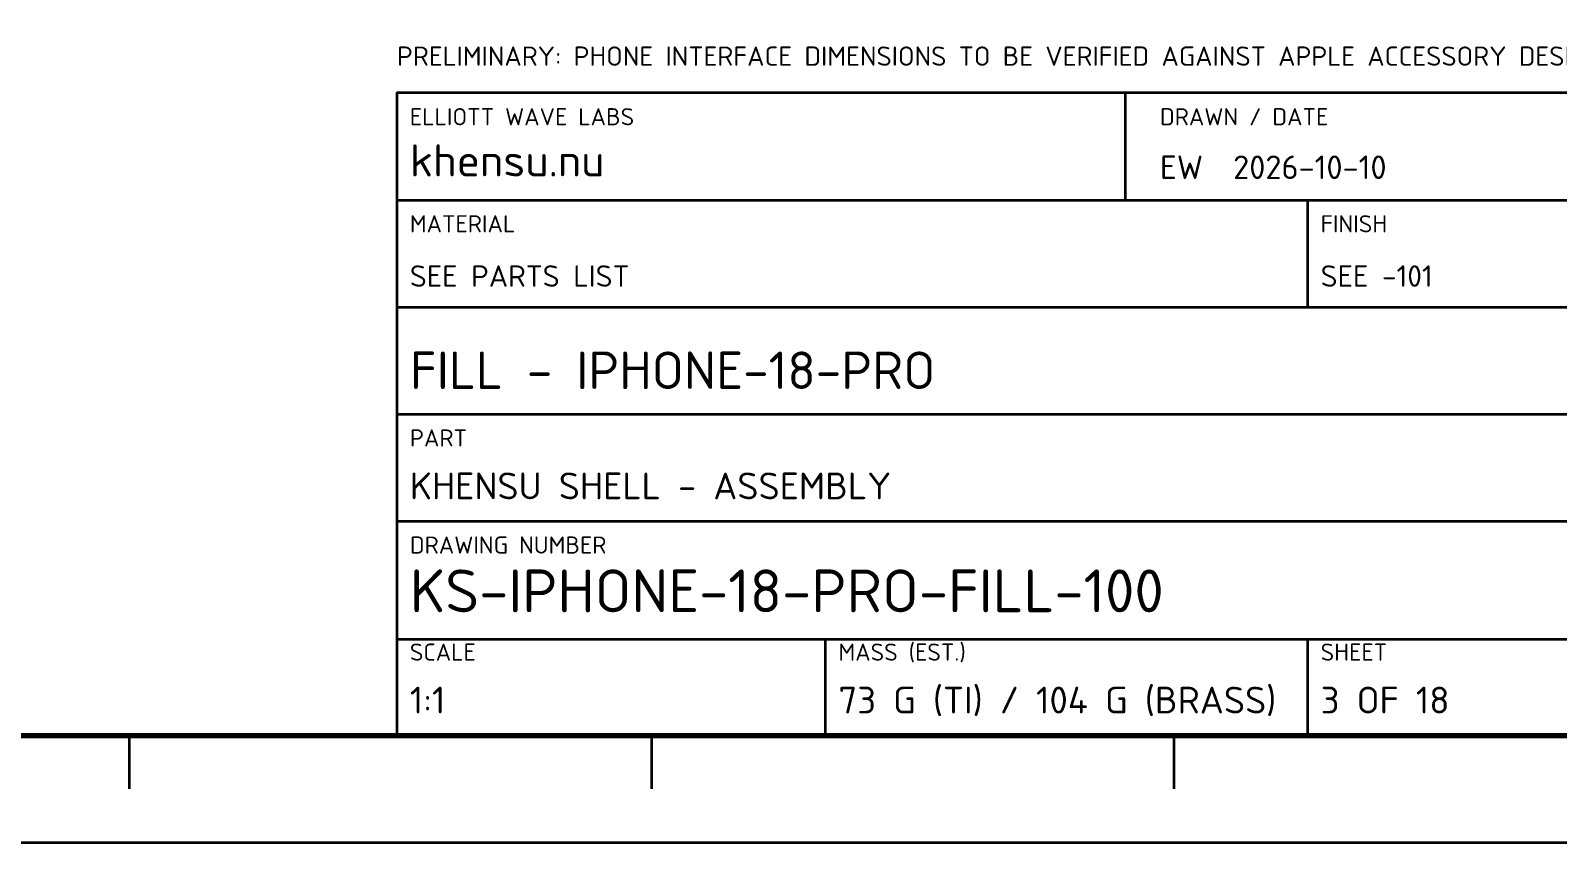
# Model space of a CAD drawing. Header units: millimetres. Extents: x 0 to 420, y 0 to 297.
# Drawn here: x 205.8 to 348.3, y 0 to 75.8 of the extents above; entities that cross this region are included whole.
import ezdxf
from ezdxf.enums import TextEntityAlignment as Align

# ---------------------------------------------------------------- set-up
doc = ezdxf.new("R2010")
doc.units = ezdxf.units.MM
doc.header["$LTSCALE"] = 0.4
for name, color, linetype, lineweight in [('BORDER', 7, 'CONTINUOUS', 70), ('TEXT', 7, 'CONTINUOUS', 25), ('TITLE', 7, 'CONTINUOUS', 35)]:
    doc.layers.add(name, color=color, linetype=linetype, lineweight=lineweight)
doc.styles.add('KHENSU', font='isocpeur.ttf')

msp = doc.modelspace()

# ---------------------------------------------------------------- linework, layer by layer
at = {"layer": 'BORDER'}
msp.add_lwpolyline([(20, 10), (410, 10), (410, 287), (20, 287)], close=True, dxfattribs=at)
at = {"layer": 'TITLE'}
for p, q in [((308, 60), (308, 70)), ((240, 60), (410, 60)), ((325, 50), (325, 60)), ((240, 50), (410, 50)), ((240, 40), (410, 40)), ((240, 30), (410, 30)), ((240, 19), (410, 19)), ((280, 10), (280, 19)), ((325, 10), (325, 19)), ((215, 10), (215, 5)), ((263.75, 10), (263.75, 5)), ((312.5, 10), (312.5, 5))]:
    msp.add_line(p, q, dxfattribs=at)
for points in [[(0, 0), (420, 0), (420, 297), (0, 297)], [(240, 10), (410, 10), (410, 70), (240, 70)]]:
    msp.add_lwpolyline(points, close=True, dxfattribs=at)

# ---------------------------------------------------------------- texts
at = {"layer": 'TEXT', "style": 'KHENSU'}
for s, height, p in [('khensu.nu', 3, (241.2, 61.3)), ('EW  2026-10-10', 2.2, (311.2, 61.3)), ('SEE PARTS LIST', 2, (241.2, 51.3)), ('SEE -101', 2, (326.2, 51.3)), ('FILL - IPHONE-18-PRO', 3.5, (241.2, 41.3)), ('KHENSU SHELL - ASSEMBLY', 2.5, (241.2, 31.3)), ('KS-IPHONE-18-PRO-FILL-100', 4, (241.2, 20.3)), ('1:1', 2.5, (241.2, 11.3)), ('73 G (TI) / 104 G (BRASS)', 2.5, (281.2, 11.3)), ('3 OF 18', 2.5, (326.2, 11.3))]:
    msp.add_text(s, height=height, dxfattribs=at).set_placement(p, align=Align.BOTTOM_LEFT)
at = {"layer": 'TITLE', "style": 'KHENSU'}
for s, height, p in [('PRELIMINARY: PHONE INTERFACE DIMENSIONS TO BE VERIFIED AGAINST APPLE ACCESSORY DESIGN GUIDELINES', 1.8, (240, 72)), ('ELLIOTT WAVE LABS', 1.6, (241.2, 66.5)), ('DRAWN / DATE', 1.6, (311.2, 66.5)), ('MATERIAL', 1.6, (241.2, 56.5)), ('FINISH', 1.6, (326.2, 56.5)), ('PART', 1.6, (241.2, 36.5)), ('DRAWING NUMBER', 1.6, (241.2, 26.5)), ('SCALE', 1.6, (241.2, 16.5)), ('MASS (EST.)', 1.6, (281.2, 16.5)), ('SHEET', 1.6, (326.2, 16.5))]:
    msp.add_text(s, height=height, dxfattribs=at).set_placement(p, align=Align.BOTTOM_LEFT)

doc.saveas('drawing.dxf')
